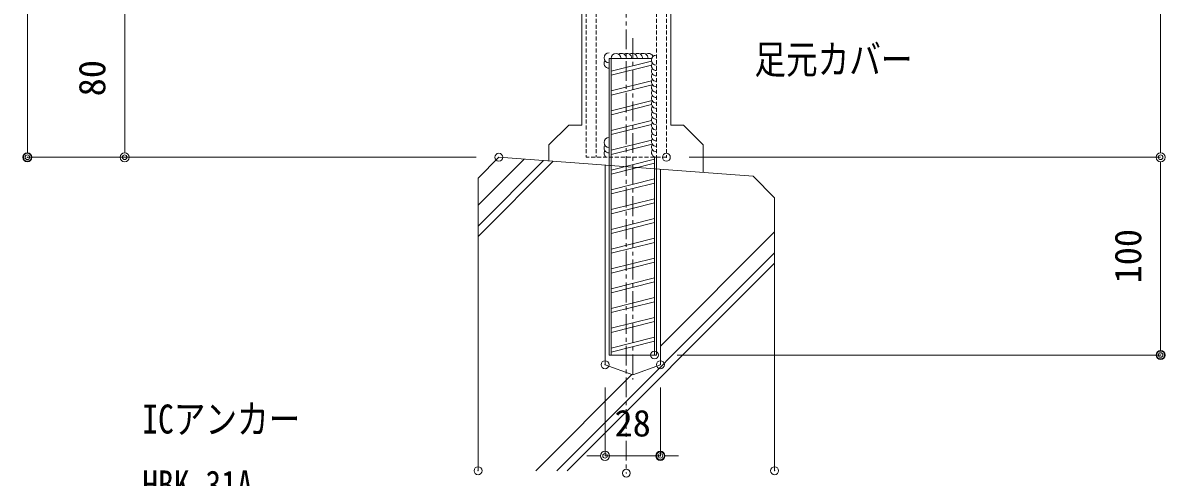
# Model space of a CAD drawing. Units: millimetres, scale not verified. Extents: x -1682 to 1682, y -1188 to 1188.
# Drawn here: x -138 to 440, y -845 to -615 of the extents above; entities that cross this region are included whole.
import ezdxf
from ezdxf.enums import TextEntityAlignment as Align

# ---------------------------------------------------------------- set-up
doc = ezdxf.new("R2010")
doc.units = ezdxf.units.MM
doc.header["$LTSCALE"] = 8
doc.header["$PDMODE"] = 32
doc.header["$PDSIZE"] = 4
doc.linetypes.add('USER1', pattern=[2, 1.25, -0.25, 0.25, -0.25])
doc.linetypes.add('USER3', pattern=[0.375, 0.25, -0.125])
for name, color, linetype, lineweight in [('0-0_0', 7, 'Continuous', 18), ('0-1_DEFPOINTS', 7, 'Continuous', 18), ('0-4_アンカー', 4, 'Continuous', 18), ('0-C_2躯体線', 4, 'Continuous', 18), ('0-E_3中心線', 2, 'USER1', 18), ('1-0_1手摺寸法', 3, 'Continuous', 18)]:
    doc.layers.add(name, color=color, linetype=linetype, lineweight=lineweight)
doc.styles.add('ＭＳ ゴシック', font='')
doc.styles.get('ＭＳ ゴシック').set_extended_font_data('MS Gothic')

# ---------------------------------------------------------------- blocks, each defined once
blk = doc.blocks.new('_ORIGIN2')
at = {"layer": '0-0_0'}
blk.add_line((-0.5, 0), (-1, 0), dxfattribs=at)
for radius in [0.5, 0.25]:
    blk.add_circle((0, 0), radius, dxfattribs=at)
blk = doc.blocks.new('D16')
at = {"layer": '0-1_DEFPOINTS'}
for p in [(55.176, -178.95), (290.386, -178.95), (244.393, -258.95)]:
    blk.add_point(p, dxfattribs=at)
at = {"layer": '1-0_1手摺寸法', "color": 7}
for p, q in [((278.886, -178.95), (55.176, -178.95)), ((55.176, -254.35), (55.176, -183.55)), ((232.893, -258.95), (55.176, -258.95))]:
    blk.add_line(p, q, dxfattribs=at)
at = {"layer": '1-0_1手摺寸法', "xscale": 4.6, "yscale": 4.6}
for p, rotation in [((55.176, -178.95), 90), ((55.176, -258.95), 270)]:
    blk.add_blockref('_ORIGIN2', p, dxfattribs=dict(at, rotation=rotation))
at = {"layer": '1-0_1手摺寸法', "color": 7, "style": 'ＭＳ ゴシック'}
blk.add_text('80', height=13.49, rotation=90, dxfattribs=at).set_placement((49.426, -228.15), align=Align.BOTTOM_LEFT)
blk = doc.blocks.new('D34')
at = {"layer": '0-1_DEFPOINTS'}
for p in [(233.886, -417.488), (308.886, -418.68), (308.886, -458.697)]:
    blk.add_point(p, dxfattribs=at)
at = {"layer": '1-0_1手摺寸法', "color": 7}
for p, q in [((233.886, -428.988), (233.886, -458.697)), ((308.886, -430.18), (308.886, -458.697)), ((238.486, -458.697), (304.286, -458.697))]:
    blk.add_line(p, q, dxfattribs=at)
at = {"layer": '1-0_1手摺寸法', "xscale": 4.6, "yscale": 4.6, "rotation": 180}
blk.add_blockref('_ORIGIN2', (233.886, -458.697), dxfattribs=at)
at = {"layer": '1-0_1手摺寸法', "xscale": 4.6, "yscale": 4.6}
blk.add_blockref('_ORIGIN2', (308.886, -458.697), dxfattribs=at)
at = {"layer": '1-0_1手摺寸法', "color": 7, "style": 'ＭＳ ゴシック'}
blk.add_text('75', height=13.49, dxfattribs=at).set_placement((262.186, -452.947), align=Align.BOTTOM_LEFT)
blk = doc.blocks.new('D35')
at = {"layer": '0-1_DEFPOINTS'}
for p in [(308.886, -418.68), (383.886, -417.488), (383.886, -458.697)]:
    blk.add_point(p, dxfattribs=at)
at = {"layer": '1-0_1手摺寸法', "color": 7}
for p, q in [((308.886, -430.18), (308.886, -458.697)), ((383.886, -428.988), (383.886, -458.697)), ((313.486, -458.697), (379.286, -458.697))]:
    blk.add_line(p, q, dxfattribs=at)
at = {"layer": '1-0_1手摺寸法', "xscale": 4.6, "yscale": 4.6, "rotation": 180}
blk.add_blockref('_ORIGIN2', (308.886, -458.697), dxfattribs=at)
at = {"layer": '1-0_1手摺寸法', "xscale": 4.6, "yscale": 4.6}
blk.add_blockref('_ORIGIN2', (383.886, -458.697), dxfattribs=at)
at = {"layer": '1-0_1手摺寸法', "color": 7, "style": 'ＭＳ ゴシック'}
blk.add_text('75', height=13.49, dxfattribs=at).set_placement((337.186, -452.947), align=Align.BOTTOM_LEFT)
blk = doc.blocks.new('D40')
at = {"layer": '0-1_DEFPOINTS'}
blk.add_point((329.136, -258.95), dxfattribs=at)
at = {"layer": '1-0_1手摺寸法', "color": 7}
for p, q in [((579.116, -254.35), (579.116, 536.45)), ((340.636, -258.95), (579.116, -258.95))]:
    blk.add_line(p, q, dxfattribs=at)
at = {"layer": '1-0_1手摺寸法', "xscale": 4.6, "yscale": 4.6, "rotation": 270}
blk.add_blockref('_ORIGIN2', (579.116, -258.95), dxfattribs=at)
blk = doc.blocks.new('D63')
at = {"layer": '0-1_DEFPOINTS'}
for p in [(5.952, -258.95), (244.393, -258.95)]:
    blk.add_point(p, dxfattribs=at)
at = {"layer": '1-0_1手摺寸法', "color": 7}
for p, q in [((5.952, 836.45), (5.952, -254.35)), ((232.893, -258.95), (5.952, -258.95))]:
    blk.add_line(p, q, dxfattribs=at)
at = {"layer": '1-0_1手摺寸法', "xscale": 4.6, "yscale": 4.6, "rotation": 270}
blk.add_blockref('_ORIGIN2', (5.952, -258.95), dxfattribs=at)
blk = doc.blocks.new('D88')
at = {"layer": '0-1_DEFPOINTS'}
for p in [(298.136, -363.855), (326.136, -363.855), (326.136, -409.93)]:
    blk.add_point(p, dxfattribs=at)
at = {"layer": '1-0_1手摺寸法', "color": 7}
for p, q in [((298.136, -375.355), (298.136, -409.93)), ((326.136, -375.355), (326.136, -409.93)), ((293.536, -409.93), (288.936, -409.93)), ((298.136, -409.93), (326.136, -409.93)), ((330.736, -409.93), (335.336, -409.93))]:
    blk.add_line(p, q, dxfattribs=at)
at = {"layer": '1-0_1手摺寸法', "xscale": 4.6, "yscale": 4.6}
blk.add_blockref('_ORIGIN2', (298.136, -409.93), dxfattribs=at)
at = {"layer": '1-0_1手摺寸法', "xscale": 4.6, "yscale": 4.6, "rotation": 180}
blk.add_blockref('_ORIGIN2', (326.136, -409.93), dxfattribs=at)
at = {"layer": '1-0_1手摺寸法', "color": 7, "style": 'ＭＳ ゴシック'}
blk.add_text('28', height=13.49, dxfattribs=at).set_placement((302.936, -404.18), align=Align.BOTTOM_LEFT)
blk = doc.blocks.new('D89')
at = {"layer": '0-1_DEFPOINTS'}
for p in [(329.136, -258.95), (323.136, -358.95), (579.116, -358.95)]:
    blk.add_point(p, dxfattribs=at)
at = {"layer": '1-0_1手摺寸法', "color": 7}
for p, q in [((340.636, -258.95), (579.116, -258.95)), ((579.116, -263.55), (579.116, -354.35)), ((334.636, -358.95), (579.116, -358.95))]:
    blk.add_line(p, q, dxfattribs=at)
at = {"layer": '1-0_1手摺寸法', "xscale": 4.6, "yscale": 4.6}
for p, rotation in [((579.116, -258.95), 90), ((579.116, -358.95), 270)]:
    blk.add_blockref('_ORIGIN2', p, dxfattribs=dict(at, rotation=rotation))
at = {"layer": '1-0_1手摺寸法', "color": 7, "style": 'ＭＳ ゴシック'}
blk.add_text('100', height=13.49, rotation=90, dxfattribs=at).set_placement((573.366, -322.75), align=Align.BOTTOM_LEFT)

msp = doc.modelspace()

# ---------------------------------------------------------------- linework, layer by layer
at = {"layer": '0-0_0'}
for p, q in [((144.647, -174.878), (144.647, -666.689)), ((189.647, -174.878), (189.647, -666.689)), ((128.02, -676.689), (138.02, -666.689)), ((138.02, -666.689), (144.647, -666.689)), ((189.647, -666.689), (196.02, -666.689)), ((206.02, -676.689), (196.02, -666.689)), ((128.02, -676.689), (128.02, -684.786)), ((206.02, -676.689), (206.02, -690.607))]:
    msp.add_line(p, q, dxfattribs=at)
at = {"layer": '0-4_アンカー', "linetype": 'USER3'}
for p, q in [((146.897, -174.878), (146.897, -682.893)), ((151.897, -174.878), (151.897, -682.893)), ((182.397, -174.878), (182.397, -682.893)), ((187.397, -174.878), (187.397, -682.893)), ((187.397, -682.893), (146.897, -682.893))]:
    msp.add_line(p, q, dxfattribs=at)
at = {"layer": '0-4_アンカー'}
for p, q in [((158.397, -632.893), (180.031, -632.893)), ((158.397, -632.893), (158.397, -782.893)), ((159.397, -632.893), (159.397, -782.893)), ((179.906, -634.239), (159.397, -639.366)), ((179.876, -636.308), (159.397, -641.428)), ((179.919, -644.236), (159.397, -649.366)), ((180.203, -646.226), (159.397, -651.428)), ((180.172, -654.173), (159.397, -659.366)), ((179.935, -656.293), (159.397, -661.428)), ((179.886, -664.244), (159.397, -669.366)), ((179.892, -666.304), (159.397, -671.428)), ((179.952, -674.228), (159.397, -679.366)), ((180.246, -676.216), (159.397, -681.428)), ((181.397, -683.866), (159.397, -689.366)), ((181.397, -685.928), (159.397, -691.428)), ((181.397, -682.893), (181.397, -782.893)), ((182.397, -682.893), (182.397, -782.893)), ((181.397, -693.866), (159.397, -699.366)), ((181.397, -695.928), (159.397, -701.428)), ((181.397, -703.866), (159.397, -709.366)), ((181.397, -705.928), (159.397, -711.428)), ((181.397, -713.866), (159.397, -719.366)), ((181.397, -715.928), (159.397, -721.428)), ((181.397, -723.866), (159.397, -729.366)), ((181.397, -725.928), (159.397, -731.428)), ((181.397, -733.866), (159.397, -739.366)), ((181.397, -735.928), (159.397, -741.428)), ((181.397, -743.866), (159.397, -749.366)), ((181.397, -745.928), (159.397, -751.428)), ((181.397, -753.866), (159.397, -759.366)), ((181.397, -755.928), (159.397, -761.428)), ((181.397, -763.866), (159.397, -769.366)), ((181.397, -765.928), (159.397, -771.428)), ((181.397, -773.866), (159.397, -779.366)), ((181.397, -775.928), (159.397, -781.428)), ((158.397, -782.893), (182.397, -782.893))]:
    msp.add_line(p, q, dxfattribs=at)
for centre, start, end in [((158.397, -632.622), 90, 270), ((158.397, -635.362), 147.23119, 270), ((161.928, -632.893), 0, 180), ((164.667, -632.893), 0, 122.76881), ((167.406, -632.893), 0, 122.76881), ((170.146, -632.893), 0, 122.76881), ((172.885, -632.893), 0, 122.76881), ((175.625, -632.893), 0, 122.76881), ((178.364, -632.893), 22.73398, 122.76881), ((182.397, -633.791), 90, 270), ((182.397, -636.53), 147.23119, 270), ((182.397, -639.27), 147.23119, 270), ((182.397, -642.009), 147.23119, 270), ((182.397, -644.749), 147.23119, 270), ((182.397, -647.488), 147.23119, 270), ((182.397, -650.228), 147.23119, 270), ((182.397, -652.967), 147.23119, 270), ((182.397, -655.707), 147.23119, 270), ((182.397, -658.446), 147.23119, 270), ((182.397, -661.185), 147.23119, 270), ((182.397, -663.925), 147.23119, 270), ((182.397, -666.664), 147.23119, 270), ((182.397, -669.404), 147.23119, 270), ((158.397, -675.423), 90, 270), ((182.397, -672.143), 147.23119, 270), ((182.397, -674.883), 147.23119, 270), ((158.397, -678.163), 147.23119, 270), ((158.397, -680.902), 147.23119, 231.85813), ((182.397, -677.622), 147.23119, 270), ((182.397, -680.362), 147.23119, 270)]:
    msp.add_arc(centre, 2.531, start, end, dxfattribs=at)
at = {"layer": '0-C_2躯体線'}
for p, q in [((102.653, -682.893), (92.147, -693.399)), ((92.147, -707.114), (115.416, -683.845)), ((92.147, -717.723), (125.288, -684.582)), ((92.147, -723.017), (130.214, -684.949)), ((231.237, -692.489), (102.653, -682.893)), ((156.397, -686.904), (156.397, -787.797)), ((184.397, -688.993), (184.397, -787.797)), ((242.147, -703.399), (231.237, -692.489)), ((92.147, -841.43), (92.147, -693.399)), ((242.147, -841.43), (242.147, -703.399)), ((184.397, -778.351), (242.147, -720.601)), ((131.926, -841.43), (242.147, -731.209)), ((137.219, -841.43), (242.147, -736.503)), ((170.397, -792.893), (156.397, -787.797)), ((170.397, -792.893), (184.397, -787.797)), ((121.317, -841.43), (169.999, -792.748))]:
    msp.add_line(p, q, dxfattribs=at)
at = {"layer": '0-E_3中心線'}
for p, q in [((167.147, 469.737), (167.147, -842.622)), ((170.397, -622.653), (170.397, -795.292))]:
    msp.add_line(p, q, dxfattribs=at)

# ---------------------------------------------------------------- block references
at = {"layer": '1-0_1手摺寸法'}
for name in ['D63', 'D40', 'D16', 'D89', 'D88', 'D34', 'D35']:
    msp.add_blockref(name, (-141.739, -423.942), dxfattribs=at)

# ---------------------------------------------------------------- texts
at = {"layer": '0-0_0', "style": 'ＭＳ ゴシック', "width": 0.8}
for s, p in [('足元カバー', (231.91, -645.136)), ('ICアンカー ', (-77.683, -826.989)), ('HBK-31A', (-77.683, -860.322))]:
    msp.add_text(s, height=14.66, dxfattribs=at).set_placement(p, align=Align.BOTTOM_LEFT)

doc.saveas('drawing.dxf')
